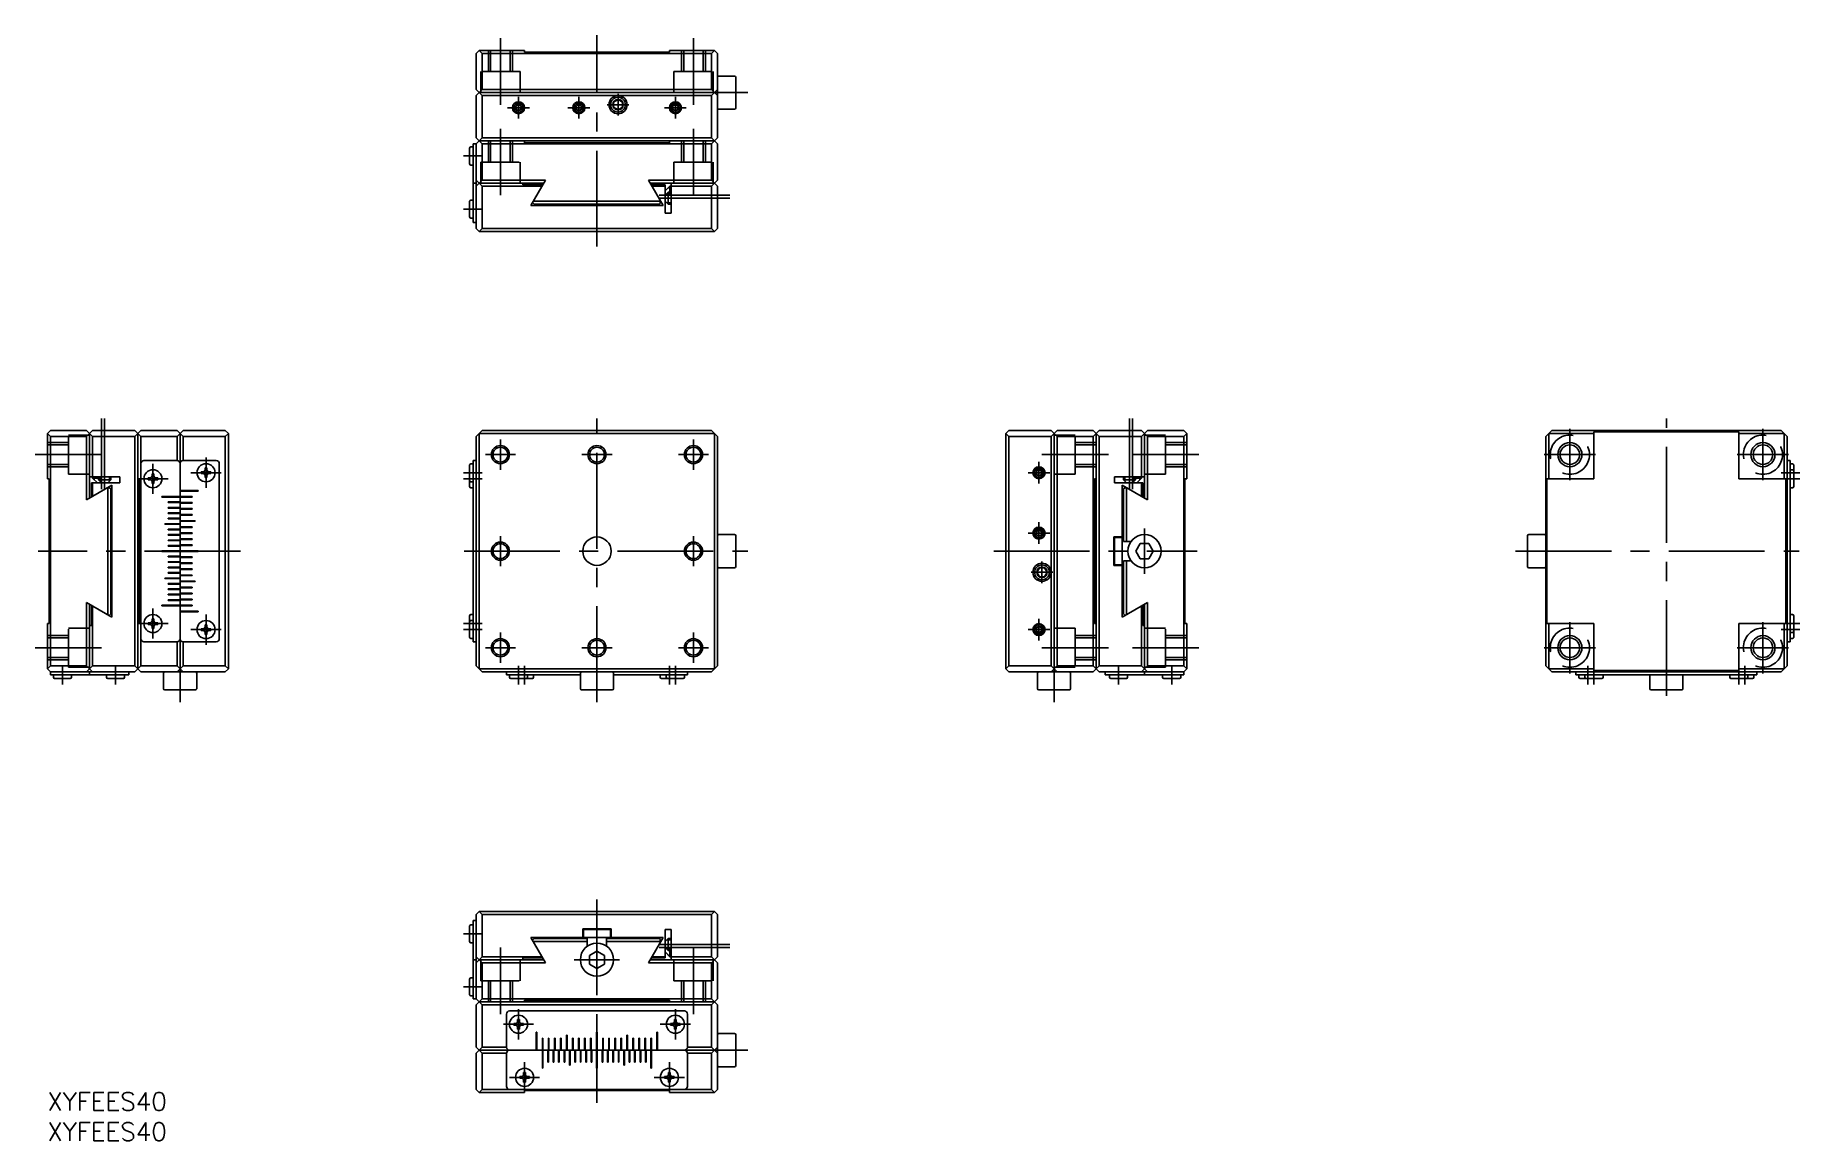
# Model space of a CAD drawing. Extents: x -2 to 290, y -8 to 175.
import ezdxf

# ---------------------------------------------------------------- set-up
doc = ezdxf.new("R2010")
doc.units = 0
doc.header["$LTSCALE"] = 0.5
doc.linetypes.add('CENTER', pattern=[50.8, 31.75, -6.35, 6.35, -6.35])
doc.linetypes.add('DASHED', pattern=[19.05, 12.7, -6.35])
for name, color, linetype in [('MSM_CENTER', 1, 'CENTER'), ('MSM_CONTINUOUS', 7, 'CONTINUOUS'), ('MSM_DASHED', 4, 'DASHED'), ('MSM_NARROW', 5, 'CONTINUOUS'), ('MSM_PART_NUMBER', 7, 'CONTINUOUS')]:
    doc.layers.add(name, color=color, linetype=linetype)
doc.styles.get("Standard").update_dxf_attribs({"font": 'txt.shx', "height": 3, "bigfont": 'bigfont.shx'})

# ---------------------------------------------------------------- blocks, each defined once
blk = doc.blocks.new('*U66')
at = {"layer": 'MSM_PART_NUMBER'}
blk.add_text('XYFEES40', height=3, dxfattribs=at).set_placement((0, -3))
blk = doc.blocks.new('*U67')
at = {"layer": 'MSM_PART_NUMBER'}
blk.add_text('XYFEES40', height=3, dxfattribs=at).set_placement((0, -8))

msp = doc.modelspace()

# ---------------------------------------------------------------- linework, layer by layer
at = {"layer": 'MSM_CENTER'}
for p, q in [((75.1, 163.71), (75.1, 174.71)), ((91.1, 140.21), (91.1, 175.21)), ((107.1, 163.71), (107.1, 174.71)), ((78.1, 161.41), (78.1, 165.01)), ((88.1, 161.41), (88.1, 165.01)), ((94.6, 161.91), (94.6, 165.51)), ((104.1, 161.41), (104.1, 165.01)), ((116.1, 165.71), (109.1, 165.71)), ((79.9, 163.21), (76.3, 163.21)), ((89.9, 163.21), (86.3, 163.21)), ((96.4, 163.71), (92.8, 163.71)), ((105.9, 163.21), (102.3, 163.21)), ((75.1, 159.71), (75.1, 148.71)), ((107.1, 148.71), (107.1, 159.71)), ((69, 155.21), (72.1, 155.21)), ((69, 146.41), (72.1, 146.41)), ((101.4, 148.71), (113.1, 148.71)), ((113.1, 148.21), (101.4, 148.21)), ((9, 100.01), (9, 111.71)), ((9.5, 111.71), (9.5, 100.01)), ((91.1, 64.71), (91.1, 111.71)), ((179.37, 111.71), (179.37, 100.01)), ((179.87, 100.01), (179.87, 111.71)), ((268.37, 65.71), (268.37, 111.71)), ((252.37, 109.96), (252.37, 101.46)), ((284.37, 109.96), (284.37, 101.46)), ((9, 105.71), (-2, 105.71)), ((77.6, 105.71), (72.6, 105.71)), ((75.1, 108.21), (75.1, 103.21)), ((93.6, 105.71), (88.6, 105.71)), ((109.6, 105.71), (104.6, 105.71)), ((107.1, 108.21), (107.1, 103.21)), ((164.87, 105.71), (175.87, 105.71)), ((179.87, 105.71), (190.87, 105.71)), ((248.12, 105.71), (256.62, 105.71)), ((280.12, 105.71), (288.62, 105.71)), ((17.5, 99.21), (17.5, 104.21)), ((28.8, 102.71), (23.8, 102.71)), ((26.3, 100.21), (26.3, 105.21)), ((69, 102.71), (72.1, 102.71)), ((162.57, 102.71), (166.17, 102.71)), ((164.37, 100.91), (164.37, 104.51)), ((290.47, 102.71), (287.37, 102.71)), ((20, 101.71), (15, 101.71)), ((69, 101.71), (72.1, 101.71)), ((290.47, 101.71), (287.37, 101.71)), ((164.37, 90.91), (164.37, 94.51)), ((75.1, 92.21), (75.1, 87.21)), ((107.1, 92.21), (107.1, 87.21)), ((162.57, 92.71), (166.17, 92.71)), ((181.87, 93.46), (181.87, 85.96)), ((32, 89.71), (-1.5, 89.71)), ((69.1, 89.71), (116.1, 89.71)), ((156.87, 89.71), (190.57, 89.71)), ((164.87, 84.41), (164.87, 88.01)), ((243.37, 89.71), (290.37, 89.71)), ((163.07, 86.21), (166.67, 86.21)), ((17.5, 75.21), (17.5, 80.21)), ((26.3, 74.21), (26.3, 79.21)), ((20, 77.71), (15, 77.71)), ((28.8, 76.71), (23.8, 76.71)), ((69, 77.71), (72.1, 77.71)), ((69, 76.71), (72.1, 76.71)), ((75.1, 76.21), (75.1, 71.21)), ((107.1, 76.21), (107.1, 71.21)), ((162.57, 76.71), (166.17, 76.71)), ((164.37, 74.91), (164.37, 78.51)), ((252.37, 77.96), (252.37, 69.46)), ((284.37, 77.96), (284.37, 69.46)), ((290.47, 77.71), (287.37, 77.71)), ((290.47, 76.71), (287.37, 76.71)), ((-2, 73.71), (9, 73.71)), ((77.6, 73.71), (72.6, 73.71)), ((93.6, 73.71), (88.6, 73.71)), ((109.6, 73.71), (104.6, 73.71)), ((164.87, 73.71), (175.87, 73.71)), ((190.87, 73.71), (179.87, 73.71)), ((248.12, 73.71), (256.62, 73.71)), ((280.12, 73.71), (288.62, 73.71)), ((2.5, 67.61), (2.5, 70.71)), ((11.3, 67.61), (11.3, 70.71)), ((22, 71.71), (22, 64.71)), ((78.1, 67.61), (78.1, 70.71)), ((79.1, 67.61), (79.1, 70.71)), ((103.1, 67.61), (103.1, 70.71)), ((104.1, 67.61), (104.1, 70.71)), ((166.87, 64.71), (166.87, 71.71)), ((177.57, 67.61), (177.57, 70.71)), ((186.37, 67.61), (186.37, 70.71)), ((255.37, 67.61), (255.37, 70.71)), ((256.37, 67.61), (256.37, 70.71)), ((280.37, 67.61), (280.37, 70.71)), ((281.37, 67.61), (281.37, 70.71)), ((91.1, 32), (91.1, -1.7)), ((69, 26.3), (72.1, 26.3)), ((75.1, 13), (75.1, 24)), ((113.1, 24.5), (101.4, 24.5)), ((101.4, 24), (113.1, 24)), ((107.1, 24), (107.1, 13)), ((94.85, 22), (87.35, 22)), ((69, 17.5), (72.1, 17.5)), ((78.1, 13.8), (78.1, 8.8)), ((104.1, 13.8), (104.1, 8.8)), ((80.6, 11.3), (75.6, 11.3)), ((106.6, 11.3), (101.6, 11.3)), ((109.1, 7), (116.1, 7)), ((79.1, 5), (79.1, 0)), ((103.1, 5), (103.1, 0)), ((81.6, 2.5), (76.6, 2.5)), ((105.6, 2.5), (100.6, 2.5))]:
    msp.add_line(p, q, dxfattribs=at)
at = {"layer": 'MSM_CONTINUOUS'}
for p, q in [((71.6, 172.71), (71.1, 172.21)), ((71.6, 172.71), (79.1, 172.71)), ((71.6, 172.71), (72.1, 172.21)), ((79.1, 172.71), (79.1, 172.41)), ((103.1, 172.41), (103.1, 172.71)), ((103.1, 172.71), (110.6, 172.71)), ((110.6, 172.71), (110.1, 172.21)), ((111.1, 172.21), (110.6, 172.71)), ((71.1, 166.21), (71.1, 172.21)), ((72.1, 166.21), (72.1, 172.21)), ((72.1, 172.21), (110.1, 172.21)), ((103.1, 172.41), (79.1, 172.41)), ((110.1, 166.21), (110.1, 172.21)), ((111.1, 172.21), (111.1, 158.21)), ((113.9, 168.46), (111.3, 168.46)), ((114.1, 168.26), (114.1, 163.16)), ((72.1, 166.21), (71.1, 165.21)), ((71.1, 166.21), (72.1, 165.21)), ((71.1, 158.21), (71.1, 165.21)), ((71.6, 165.71), (110.6, 165.71)), ((72.1, 166.21), (110.1, 166.21)), ((72.1, 165.21), (110.1, 165.21)), ((72.1, 158.21), (72.1, 165.21)), ((93.85, 164.14), (94.6, 164.58)), ((93.85, 163.28), (93.85, 164.14)), ((94.6, 164.58), (95.35, 164.14)), ((95.35, 164.14), (95.35, 163.28)), ((110.1, 166.21), (111.1, 165.21)), ((111.1, 166.21), (110.1, 165.21)), ((110.1, 158.21), (110.1, 165.21)), ((77.65, 163.47), (78.1, 163.73)), ((77.65, 162.95), (77.65, 163.47)), ((78.1, 162.69), (77.65, 162.95)), ((78.1, 163.73), (78.55, 163.47)), ((78.55, 162.95), (78.1, 162.69)), ((78.55, 163.47), (78.55, 162.95)), ((87.65, 163.47), (88.1, 163.73)), ((87.65, 162.95), (87.65, 163.47)), ((88.1, 162.69), (87.65, 162.95)), ((88.1, 163.73), (88.55, 163.47)), ((88.55, 162.95), (88.1, 162.69)), ((88.55, 163.47), (88.55, 162.95)), ((94.6, 162.85), (93.85, 163.28)), ((95.35, 163.28), (94.6, 162.85)), ((103.65, 163.47), (104.1, 163.73)), ((103.65, 162.95), (103.65, 163.47)), ((104.1, 162.69), (103.65, 162.95)), ((104.1, 163.73), (104.55, 163.47)), ((104.55, 162.95), (104.1, 162.69)), ((104.55, 163.47), (104.55, 162.95)), ((111.3, 162.96), (113.9, 162.96)), ((72.1, 158.21), (71.1, 157.21)), ((71.1, 158.21), (72.1, 157.21)), ((72.1, 158.21), (110.1, 158.21)), ((110.1, 158.21), (111.1, 157.21)), ((110.1, 157.21), (111.1, 158.21)), ((70, 156.51), (70, 153.91)), ((70.2, 156.71), (70.6, 156.71)), ((71.1, 157.21), (70.6, 157.21)), ((70.6, 144.21), (70.6, 157.21)), ((71.1, 157.21), (71.1, 143.21)), ((110.6, 157.71), (71.6, 157.71)), ((110.1, 157.21), (72.1, 157.21)), ((72.1, 151.21), (72.1, 157.21)), ((79.1, 157.41), (79.1, 157.71)), ((79.1, 157.41), (103.1, 157.41)), ((103.1, 157.71), (103.1, 157.41)), ((110.1, 151.21), (110.1, 157.21)), ((111.1, 151.21), (111.1, 157.21)), ((70.6, 153.71), (70.2, 153.71)), ((70.6, 150.71), (71.1, 150.71)), ((71.1, 150.21), (72.1, 151.21)), ((72.1, 150.21), (71.1, 151.21)), ((82.29, 150.71), (71.6, 150.71)), ((72.1, 151.21), (82.57, 151.21)), ((72.1, 143.21), (72.1, 150.21)), ((72.1, 150.21), (82, 150.21)), ((78.8, 150.41), (78.8, 150.71)), ((82.11, 150.41), (78.8, 150.41)), ((80.15, 147.01), (82.57, 151.21)), ((99.63, 151.21), (102.05, 147.01)), ((110.1, 151.21), (99.63, 151.21)), ((110.6, 150.71), (99.91, 150.71)), ((102.4, 150.41), (100.09, 150.41)), ((102.4, 150.21), (100.2, 150.21)), ((102.4, 145.71), (102.4, 150.41)), ((102.4, 149.41), (103.2, 150.21)), ((102.4, 148.71), (102.9, 149.21)), ((102.9, 149.21), (103.4, 149.21)), ((102.9, 147.21), (102.9, 149.21)), ((103.2, 149.21), (103.2, 150.21)), ((110.1, 150.21), (103.2, 150.21)), ((103.4, 150.71), (103.4, 145.71)), ((110.1, 151.21), (111.1, 150.21)), ((111.1, 151.21), (110.1, 150.21)), ((110.1, 143.21), (110.1, 150.21)), ((111.1, 143.21), (111.1, 150.21)), ((70, 147.71), (70, 145.11)), ((70.2, 147.91), (70.6, 147.91)), ((102.05, 147.01), (80.15, 147.01)), ((80.42, 147.49), (80.7, 147.21)), ((101.63, 147.71), (80.56, 147.71)), ((80.7, 147.21), (101.5, 147.21)), ((88.1, 147.01), (88.1, 147.21)), ((94.1, 147.21), (94.1, 147.01)), ((101.5, 147.21), (101.64, 147.73)), ((102.9, 147.21), (102.4, 147.71)), ((103.4, 147.21), (102.9, 147.21)), ((70.6, 144.91), (70.2, 144.91)), ((70.6, 144.21), (71.1, 144.21)), ((103.4, 145.71), (102.4, 145.71)), ((71.1, 143.21), (71.6, 142.71)), ((72.1, 143.21), (71.6, 142.71)), ((71.6, 142.71), (110.6, 142.71)), ((110.1, 143.21), (72.1, 143.21)), ((110.1, 143.21), (110.6, 142.71)), ((110.6, 142.71), (111.1, 143.21)), ((0, 109.21), (0.5, 109.71)), ((0.5, 108.71), (0, 109.21)), ((0, 109.21), (0, 101.71)), ((6.5, 109.71), (0.5, 109.71)), ((6.5, 108.71), (0.5, 108.71)), ((0.5, 108.71), (0.5, 70.71)), ((6.5, 108.71), (7.5, 109.71)), ((6.5, 109.71), (7.5, 108.71)), ((6.5, 108.71), (6.5, 98.24)), ((7, 109.21), (7, 98.53)), ((14.5, 109.71), (7.5, 109.71)), ((14.5, 108.71), (7.5, 108.71)), ((7.5, 108.71), (7.5, 101.81)), ((15.5, 108.71), (14.5, 109.71)), ((14.5, 108.71), (15.5, 109.71)), ((14.5, 108.71), (14.5, 70.71)), ((15, 70.21), (15, 109.21)), ((15.5, 109.71), (21.5, 109.71)), ((15.5, 70.71), (15.5, 108.71)), ((21.5, 108.71), (15.5, 108.71)), ((22.5, 108.71), (21.5, 109.71)), ((22.5, 109.71), (21.5, 108.71)), ((21.5, 108.71), (21.5, 104.71)), ((22, 109.21), (22, 70.21)), ((22.5, 109.71), (29.5, 109.71)), ((22.5, 108.71), (22.5, 104.71)), ((29.5, 108.71), (22.5, 108.71)), ((29.5, 109.71), (30, 109.21)), ((30, 109.21), (29.5, 108.71)), ((29.5, 108.71), (29.5, 70.71)), ((30, 109.21), (30, 70.21)), ((72.1, 109.71), (71.1, 108.71)), ((71.1, 70.71), (71.1, 108.71)), ((71.6, 109.21), (110.6, 109.21)), ((71.6, 70.21), (71.6, 109.21)), ((72.1, 109.71), (110.1, 109.71)), ((110.1, 109.71), (111.1, 108.71)), ((110.6, 109.21), (110.6, 70.21)), ((111.1, 108.71), (111.1, 70.71)), ((159.37, 109.71), (158.87, 109.21)), ((158.87, 70.21), (158.87, 109.21)), ((159.37, 108.71), (158.87, 109.21)), ((159.37, 109.71), (166.37, 109.71)), ((159.37, 108.71), (166.37, 108.71)), ((159.37, 108.71), (159.37, 70.71)), ((167.37, 108.71), (166.37, 109.71)), ((167.37, 109.71), (166.37, 108.71)), ((166.37, 108.71), (166.37, 70.71)), ((166.87, 109.21), (166.87, 70.21)), ((167.37, 109.71), (173.37, 109.71)), ((167.37, 108.71), (167.37, 70.71)), ((167.37, 108.71), (173.37, 108.71)), ((174.37, 108.71), (173.37, 109.71)), ((174.37, 109.71), (173.37, 108.71)), ((173.37, 108.71), (173.37, 70.71)), ((173.87, 70.21), (173.87, 109.21)), ((174.37, 109.71), (181.37, 109.71)), ((174.37, 108.71), (181.37, 108.71)), ((174.37, 108.71), (174.37, 70.71)), ((182.37, 108.71), (181.37, 109.71)), ((182.37, 109.71), (181.37, 108.71)), ((181.37, 108.71), (181.37, 101.81)), ((181.87, 109.21), (181.87, 98.53)), ((182.37, 109.71), (188.37, 109.71)), ((182.37, 108.71), (188.37, 108.71)), ((182.37, 108.71), (182.37, 98.24)), ((188.87, 109.21), (188.37, 109.71)), ((188.87, 109.21), (188.37, 108.71)), ((188.37, 108.71), (188.37, 70.71)), ((188.87, 109.21), (188.87, 101.71)), ((248.37, 108.71), (249.37, 109.71)), ((248.37, 70.71), (248.37, 108.71)), ((248.87, 109.21), (256.37, 109.21)), ((248.87, 101.71), (248.87, 109.21)), ((249.37, 109.71), (287.37, 109.71)), ((256.37, 109.51), (280.37, 109.51)), ((256.37, 109.51), (256.37, 101.71)), ((280.37, 101.71), (280.37, 109.51)), ((280.37, 109.21), (287.87, 109.21)), ((287.37, 109.71), (288.37, 108.71)), ((287.87, 101.71), (287.87, 109.21)), ((288.37, 108.71), (288.37, 70.71)), ((16, 104.71), (21.5, 104.71)), ((17.65, 102.51), (17.35, 102.51)), ((17.35, 102.51), (17.35, 102.16)), ((17.65, 102.51), (17.65, 102.16)), ((22.5, 104.71), (28, 104.71)), ((25.85, 102.86), (25.5, 102.86)), ((25.5, 102.86), (25.5, 102.56)), ((25.85, 102.56), (25.5, 102.56)), ((26.45, 103.51), (26.15, 103.51)), ((26.15, 103.51), (26.15, 103.16)), ((26.45, 103.51), (26.45, 103.16)), ((27.1, 102.86), (26.75, 102.86)), ((27.1, 102.56), (26.75, 102.56)), ((27.1, 102.86), (27.1, 102.56)), ((28.5, 104.21), (28.5, 75.21)), ((70, 100.41), (70, 104.01)), ((70.6, 104.21), (70.2, 104.21)), ((70.6, 104.71), (71.1, 104.71)), ((70.6, 74.71), (70.6, 104.71)), ((163.85, 102.71), (164.11, 103.16)), ((164.11, 102.26), (163.85, 102.71)), ((164.11, 103.16), (164.63, 103.16)), ((164.63, 103.16), (164.89, 102.71)), ((164.89, 102.71), (164.63, 102.26)), ((288.37, 104.71), (288.87, 104.71)), ((288.87, 104.71), (288.87, 74.71)), ((289.27, 104.21), (288.87, 104.21)), ((288.87, 103.21), (289.27, 103.21)), ((289.47, 100.41), (289.47, 104.01)), ((0, 101.71), (0.3, 101.71)), ((0.3, 77.71), (0.3, 101.71)), ((6.5, 98.24), (10.7, 100.66)), ((7, 102.01), (12, 102.01)), ((12, 101.01), (7.3, 101.01)), ((7.3, 101.01), (7.3, 98.7)), ((8.3, 101.01), (7.5, 101.81)), ((8.5, 101.81), (7.5, 101.81)), ((7.5, 101.01), (7.5, 98.81)), ((8.5, 101.51), (8.5, 102.01)), ((9, 101.01), (8.5, 101.51)), ((10.5, 101.51), (8.5, 101.51)), ((10.5, 100.11), (9.99, 100.25)), ((10.5, 101.51), (10, 101.01)), ((10, 100.25), (10, 79.17)), ((10.5, 102.01), (10.5, 101.51)), ((10.5, 79.31), (10.5, 100.11)), ((10.7, 100.66), (10.7, 78.76)), ((12, 102.01), (12, 101.01)), ((15.3, 101.71), (15, 101.71)), ((15.3, 101.71), (15.3, 77.71)), ((17.05, 101.86), (16.7, 101.86)), ((16.7, 101.86), (16.7, 101.56)), ((17.05, 101.56), (16.7, 101.56)), ((17.35, 101.26), (17.35, 100.91)), ((17.65, 100.91), (17.35, 100.91)), ((17.65, 101.26), (17.65, 100.91)), ((18.3, 101.86), (17.95, 101.86)), ((18.3, 101.56), (17.95, 101.56)), ((18.3, 101.86), (18.3, 101.56)), ((25, 99.76), (22, 99.76)), ((22, 99.66), (25, 99.66)), ((25, 99.66), (25, 99.76)), ((26.15, 102.26), (26.15, 101.91)), ((26.45, 101.91), (26.15, 101.91)), ((26.45, 102.26), (26.45, 101.91)), ((70.2, 101.21), (70.6, 101.21)), ((70.2, 100.21), (70.6, 100.21)), ((164.63, 102.26), (164.11, 102.26)), ((173.57, 77.71), (173.57, 101.71)), ((173.87, 101.71), (173.57, 101.71)), ((181.87, 102.01), (176.87, 102.01)), ((176.87, 102.01), (176.87, 101.01)), ((176.87, 101.01), (181.57, 101.01)), ((182.37, 98.24), (178.17, 100.66)), ((178.17, 100.66), (178.17, 78.76)), ((178.37, 102.01), (178.37, 101.51)), ((178.37, 101.51), (178.87, 101.01)), ((178.37, 101.51), (180.37, 101.51)), ((178.37, 100.11), (178.88, 100.25)), ((178.37, 91.31), (178.37, 100.11)), ((178.87, 100.26), (178.87, 91.31)), ((179.87, 101.01), (180.37, 101.51)), ((180.37, 101.51), (180.37, 102.01)), ((180.37, 101.81), (181.37, 101.81)), ((180.57, 101.01), (181.37, 101.81)), ((181.37, 101.01), (181.37, 98.81)), ((181.57, 101.01), (181.57, 98.7)), ((188.87, 101.71), (188.57, 101.71)), ((188.57, 77.71), (188.57, 101.71)), ((256.37, 101.71), (248.57, 101.71)), ((248.57, 77.71), (248.57, 101.71)), ((288.17, 101.71), (280.37, 101.71)), ((288.17, 77.71), (288.17, 101.71)), ((288.87, 100.21), (289.27, 100.21)), ((19, 98.66), (19, 98.76)), ((24, 98.76), (19, 98.76)), ((19, 98.66), (24, 98.66)), ((20, 97.86), (22, 97.86)), ((20, 97.76), (20, 97.86)), ((24, 97.76), (20, 97.76)), ((20, 96.96), (22, 96.96)), ((20, 96.86), (20, 96.96)), ((22, 96.86), (20, 96.86)), ((22, 97.66), (24, 97.66)), ((24, 96.76), (22, 96.76)), ((22, 96.66), (24, 96.66)), ((24, 98.66), (24, 98.76)), ((24, 97.66), (24, 97.76)), ((24, 96.66), (24, 96.76)), ((19.5, 94.26), (22, 94.26)), ((19.5, 94.16), (19.5, 94.26)), ((22, 94.16), (19.5, 94.16)), ((20, 96.06), (22, 96.06)), ((20, 95.96), (20, 96.06)), ((22, 95.96), (20, 95.96)), ((20, 95.16), (22, 95.16)), ((20, 95.06), (20, 95.16)), ((22, 95.06), (20, 95.06)), ((24, 95.76), (22, 95.76)), ((22, 95.66), (24, 95.66)), ((24.5, 94.76), (22, 94.76)), ((22, 94.66), (24.5, 94.66)), ((24, 93.76), (22, 93.76)), ((22, 93.66), (24, 93.66)), ((24, 95.66), (24, 95.76)), ((24, 93.66), (24, 93.76)), ((24.5, 94.66), (24.5, 94.76)), ((10.5, 92.71), (10.7, 92.71)), ((20, 93.36), (22, 93.36)), ((20, 93.26), (20, 93.36)), ((22, 93.26), (20, 93.26)), ((20, 92.46), (22, 92.46)), ((20, 92.36), (20, 92.46)), ((22, 92.36), (20, 92.36)), ((20, 91.56), (22, 91.56)), ((20, 91.46), (20, 91.56)), ((22, 91.46), (20, 91.46)), ((24, 92.76), (22, 92.76)), ((22, 92.66), (24, 92.66)), ((24, 91.76), (22, 91.76)), ((22, 91.66), (24, 91.66)), ((24, 90.76), (22, 90.76)), ((24, 92.66), (24, 92.76)), ((24, 91.66), (24, 91.76)), ((24, 90.66), (24, 90.76)), ((113.9, 92.46), (111.3, 92.46)), ((114.1, 92.26), (114.1, 87.16)), ((163.85, 92.71), (164.11, 93.16)), ((164.11, 92.26), (163.85, 92.71)), ((164.11, 93.16), (164.63, 93.16)), ((164.63, 92.26), (164.11, 92.26)), ((164.63, 93.16), (164.89, 92.71)), ((164.89, 92.71), (164.63, 92.26)), ((176.77, 87.36), (176.77, 92.06)), ((176.77, 92.06), (178.17, 92.06)), ((176.77, 90.96), (176.87, 90.96)), ((176.87, 91.96), (178.17, 91.96)), ((176.87, 91.96), (176.87, 87.46)), ((178.37, 92.71), (178.17, 92.71)), ((178.37, 91.31), (179.63, 91.31)), ((181.15, 90.96), (180.43, 89.71)), ((182.59, 90.96), (181.15, 90.96)), ((183.31, 89.71), (182.59, 90.96)), ((245.37, 87.16), (245.37, 92.26)), ((248.17, 92.46), (245.57, 92.46)), ((19, 89.76), (19, 89.66)), ((25, 89.76), (19, 89.76)), ((19, 89.66), (25, 89.66)), ((20, 90.56), (20, 90.66)), ((20, 90.66), (24, 90.66)), ((22, 90.56), (20, 90.56)), ((22, 88.86), (20, 88.86)), ((20, 88.86), (20, 88.76)), ((20, 88.76), (24, 88.76)), ((22, 87.96), (20, 87.96)), ((20, 87.96), (20, 87.86)), ((20, 87.86), (22, 87.86)), ((24, 88.66), (22, 88.66)), ((22, 87.76), (24, 87.76)), ((24, 88.76), (24, 88.66)), ((24, 87.76), (24, 87.66)), ((25, 89.66), (25, 89.76)), ((176.87, 88.46), (176.77, 88.46)), ((178.37, 79.31), (178.37, 88.11)), ((179.63, 88.11), (178.37, 88.11)), ((178.87, 88.11), (178.87, 79.17)), ((180.43, 89.71), (181.15, 88.46)), ((181.15, 88.46), (182.59, 88.46)), ((182.59, 88.46), (183.31, 89.71)), ((10.7, 86.71), (10.5, 86.71)), ((22, 85.26), (19.5, 85.26)), ((19.5, 85.26), (19.5, 85.16)), ((19.5, 85.16), (22, 85.16)), ((22, 87.06), (20, 87.06)), ((20, 87.06), (20, 86.96)), ((20, 86.96), (22, 86.96)), ((22, 86.16), (20, 86.16)), ((20, 86.16), (20, 86.06)), ((20, 86.06), (22, 86.06)), ((24, 87.66), (22, 87.66)), ((22, 86.76), (24, 86.76)), ((24, 86.66), (22, 86.66)), ((22, 85.76), (24, 85.76)), ((24, 85.66), (22, 85.66)), ((24, 86.76), (24, 86.66)), ((24, 85.76), (24, 85.66)), ((111.3, 86.96), (113.9, 86.96)), ((164, 86.21), (164.44, 86.96)), ((164.44, 85.46), (164, 86.21)), ((164.44, 86.96), (165.3, 86.96)), ((165.3, 85.46), (164.44, 85.46)), ((165.3, 86.96), (165.74, 86.21)), ((165.74, 86.21), (165.3, 85.46)), ((176.77, 87.36), (178.17, 87.36)), ((178.17, 87.46), (176.87, 87.46)), ((178.17, 86.71), (178.37, 86.71)), ((245.57, 86.96), (248.17, 86.96)), ((22, 84.36), (20, 84.36)), ((20, 84.36), (20, 84.26)), ((20, 84.26), (22, 84.26)), ((22, 83.46), (20, 83.46)), ((20, 83.46), (20, 83.36)), ((20, 83.36), (22, 83.36)), ((22, 82.56), (20, 82.56)), ((20, 82.56), (20, 82.46)), ((20, 82.46), (22, 82.46)), ((22, 84.76), (24.5, 84.76)), ((24.5, 84.66), (22, 84.66)), ((22, 83.76), (24, 83.76)), ((24, 83.66), (22, 83.66)), ((22, 82.76), (24, 82.76)), ((24, 82.66), (22, 82.66)), ((24, 83.76), (24, 83.66)), ((24, 82.76), (24, 82.66)), ((24.5, 84.76), (24.5, 84.66)), ((10.7, 78.76), (6.5, 81.19)), ((6.5, 70.71), (6.5, 81.19)), ((7, 80.9), (7, 70.21)), ((7.3, 80.72), (7.3, 77.41)), ((7.5, 70.71), (7.5, 80.61)), ((10.22, 79.04), (10.5, 79.31)), ((19, 80.76), (19, 80.66)), ((19, 80.76), (24, 80.76)), ((24, 80.66), (19, 80.66)), ((20, 81.66), (20, 81.56)), ((24, 81.66), (20, 81.66)), ((20, 81.56), (22, 81.56)), ((22, 81.76), (24, 81.76)), ((22, 79.76), (25, 79.76)), ((25, 79.66), (22, 79.66)), ((24, 81.76), (24, 81.66)), ((24, 80.76), (24, 80.66)), ((25, 79.76), (25, 79.66)), ((70, 79.01), (70, 75.41)), ((70.6, 79.21), (70.2, 79.21)), ((178.17, 78.76), (182.37, 81.19)), ((178.65, 79.04), (178.37, 79.31)), ((181.37, 70.71), (181.37, 80.61)), ((181.57, 80.72), (181.57, 77.41)), ((181.87, 80.9), (181.87, 70.21)), ((182.37, 70.71), (182.37, 81.19)), ((289.27, 79.21), (288.87, 79.21)), ((289.47, 79.01), (289.47, 75.41)), ((0, 77.71), (0, 70.21)), ((0, 77.71), (0.3, 77.71)), ((7.3, 77.41), (7, 77.41)), ((15, 77.71), (15.3, 77.71)), ((17.05, 77.86), (16.7, 77.86)), ((16.7, 77.86), (16.7, 77.56)), ((17.05, 77.56), (16.7, 77.56)), ((17.65, 78.51), (17.35, 78.51)), ((17.35, 78.51), (17.35, 78.16)), ((17.35, 77.26), (17.35, 76.91)), ((17.65, 76.91), (17.35, 76.91)), ((17.65, 78.51), (17.65, 78.16)), ((17.65, 77.26), (17.65, 76.91)), ((18.3, 77.86), (17.95, 77.86)), ((18.3, 77.56), (17.95, 77.56)), ((18.3, 77.86), (18.3, 77.56)), ((25.85, 76.86), (25.5, 76.86)), ((25.5, 76.86), (25.5, 76.56)), ((25.85, 76.56), (25.5, 76.56)), ((26.45, 77.51), (26.15, 77.51)), ((26.15, 77.51), (26.15, 77.16)), ((26.15, 76.26), (26.15, 75.91)), ((26.45, 77.51), (26.45, 77.16)), ((26.45, 76.26), (26.45, 75.91)), ((27.1, 76.86), (26.75, 76.86)), ((27.1, 76.56), (26.75, 76.56)), ((27.1, 76.86), (27.1, 76.56)), ((70.6, 78.21), (70.2, 78.21)), ((163.85, 76.71), (164.11, 77.16)), ((164.11, 76.26), (163.85, 76.71)), ((164.11, 77.16), (164.63, 77.16)), ((164.63, 76.26), (164.11, 76.26)), ((164.63, 77.16), (164.89, 76.71)), ((164.89, 76.71), (164.63, 76.26)), ((173.57, 77.71), (173.87, 77.71)), ((181.57, 77.41), (181.87, 77.41)), ((188.57, 77.71), (188.87, 77.71)), ((188.87, 77.71), (188.87, 70.21)), ((248.57, 77.71), (256.37, 77.71)), ((248.87, 70.21), (248.87, 77.71)), ((256.37, 77.71), (256.37, 69.91)), ((280.37, 69.91), (280.37, 77.71)), ((280.37, 77.71), (288.17, 77.71)), ((287.87, 70.21), (287.87, 77.71)), ((289.27, 76.21), (288.87, 76.21)), ((21.5, 74.71), (16, 74.71)), ((21.5, 74.71), (21.5, 70.71)), ((22.5, 74.71), (22.5, 70.71)), ((28, 74.71), (22.5, 74.71)), ((26.45, 75.91), (26.15, 75.91)), ((70.2, 75.21), (70.6, 75.21)), ((71.1, 74.71), (70.6, 74.71)), ((288.87, 74.71), (288.37, 74.71)), ((288.87, 75.21), (289.27, 75.21)), ((0, 70.21), (0.5, 70.71)), ((0, 70.21), (0.5, 69.71)), ((6.5, 70.71), (0.5, 70.71)), ((7.5, 69.71), (6.5, 70.71)), ((7.5, 70.71), (6.5, 69.71)), ((14.5, 70.71), (7.5, 70.71)), ((15.5, 70.71), (14.5, 69.71)), ((14.5, 70.71), (15.5, 69.71)), ((21.5, 70.71), (15.5, 70.71)), ((22.5, 70.71), (21.5, 69.71)), ((22.5, 69.71), (21.5, 70.71)), ((29.5, 70.71), (22.5, 70.71)), ((30, 70.21), (29.5, 70.71)), ((29.5, 69.71), (30, 70.21)), ((72.1, 69.71), (71.1, 70.71)), ((110.6, 70.21), (71.6, 70.21)), ((111.1, 70.71), (110.1, 69.71)), ((159.37, 70.71), (158.87, 70.21)), ((158.87, 70.21), (159.37, 69.71)), ((159.37, 70.71), (166.37, 70.71)), ((167.37, 70.71), (166.37, 69.71)), ((167.37, 69.71), (166.37, 70.71)), ((167.37, 70.71), (173.37, 70.71)), ((174.37, 70.71), (173.37, 69.71)), ((174.37, 69.71), (173.37, 70.71)), ((174.37, 70.71), (181.37, 70.71)), ((181.37, 69.71), (182.37, 70.71)), ((181.37, 70.71), (182.37, 69.71)), ((182.37, 70.71), (188.37, 70.71)), ((188.87, 70.21), (188.37, 70.71)), ((188.37, 69.71), (188.87, 70.21)), ((249.37, 69.71), (248.37, 70.71)), ((248.87, 70.21), (256.37, 70.21)), ((280.37, 70.21), (287.87, 70.21)), ((288.37, 70.71), (287.37, 69.71)), ((0.5, 69.71), (0.5, 69.21)), ((0.5, 69.71), (14.5, 69.71)), ((13.5, 69.21), (0.5, 69.21)), ((1, 68.81), (1, 69.21)), ((1.2, 68.61), (3.8, 68.61)), ((4, 69.21), (4, 68.81)), ((7, 69.21), (7, 69.71)), ((9.8, 68.81), (9.8, 69.21)), ((10, 68.61), (12.6, 68.61)), ((12.8, 69.21), (12.8, 68.81)), ((13.5, 69.21), (13.5, 69.71)), ((29.5, 69.71), (15.5, 69.71)), ((19.25, 69.51), (19.25, 66.91)), ((24.75, 66.91), (24.75, 69.51)), ((110.1, 69.71), (72.1, 69.71)), ((76.1, 69.21), (76.1, 69.71)), ((88.35, 69.21), (76.1, 69.21)), ((76.6, 69.21), (76.6, 68.81)), ((80.4, 68.61), (76.8, 68.61)), ((79.6, 68.81), (79.6, 69.21)), ((80.6, 68.81), (80.6, 69.21)), ((88.35, 69.51), (88.35, 66.91)), ((93.85, 66.91), (93.85, 69.51)), ((106.1, 69.21), (93.85, 69.21)), ((101.6, 69.21), (101.6, 68.81)), ((101.8, 68.61), (105.4, 68.61)), ((102.6, 69.21), (102.6, 68.81)), ((105.6, 68.81), (105.6, 69.21)), ((106.1, 69.71), (106.1, 69.21)), ((173.37, 69.71), (159.37, 69.71)), ((164.12, 69.51), (164.12, 66.91)), ((169.62, 66.91), (169.62, 69.51)), ((188.37, 69.71), (174.37, 69.71)), ((175.37, 69.21), (175.37, 69.71)), ((175.37, 69.21), (188.37, 69.21)), ((176.07, 69.21), (176.07, 68.81)), ((178.87, 68.61), (176.27, 68.61)), ((179.07, 68.81), (179.07, 69.21)), ((181.87, 69.21), (181.87, 69.71)), ((184.87, 69.21), (184.87, 68.81)), ((187.67, 68.61), (185.07, 68.61)), ((187.87, 68.81), (187.87, 69.21)), ((188.37, 69.71), (188.37, 69.21)), ((249.37, 69.71), (287.37, 69.71)), ((253.37, 69.21), (253.37, 69.71)), ((253.37, 69.21), (283.37, 69.21)), ((253.87, 69.21), (253.87, 68.81)), ((257.67, 68.61), (254.07, 68.61)), ((254.87, 69.21), (254.87, 68.81)), ((256.37, 69.91), (280.37, 69.91)), ((257.87, 68.81), (257.87, 69.21)), ((265.62, 69.21), (265.62, 66.91)), ((271.12, 66.91), (271.12, 69.21)), ((278.87, 69.21), (278.87, 68.81)), ((282.67, 68.61), (279.07, 68.61)), ((281.87, 68.81), (281.87, 69.21)), ((282.87, 68.81), (282.87, 69.21)), ((283.37, 69.71), (283.37, 69.21)), ((24.55, 66.71), (19.45, 66.71)), ((93.65, 66.71), (88.55, 66.71)), ((169.42, 66.71), (164.32, 66.71)), ((270.92, 66.71), (265.82, 66.71)), ((71.6, 30), (71.1, 29.5)), ((71.1, 15.5), (71.1, 29.5)), ((71.6, 30), (110.6, 30)), ((72.1, 29.5), (71.6, 30)), ((110.1, 29.5), (72.1, 29.5)), ((72.1, 29.5), (72.1, 22.5)), ((110.1, 29.5), (110.6, 30)), ((110.1, 29.5), (110.1, 22.5)), ((111.1, 29.5), (110.6, 30)), ((111.1, 29.5), (111.1, 22.5)), ((70, 25), (70, 27.6)), ((70.6, 27.8), (70.2, 27.8)), ((70.6, 28.5), (70.6, 15.5)), ((70.6, 28.5), (71.1, 28.5)), ((88.75, 27.1), (88.75, 25.7)), ((88.75, 27.1), (93.45, 27.1)), ((88.85, 25.7), (88.85, 27)), ((93.35, 27), (88.85, 27)), ((89.85, 27), (89.85, 27.1)), ((92.35, 27.1), (92.35, 27)), ((93.35, 27), (93.35, 25.7)), ((93.45, 27.1), (93.45, 25.7)), ((103.4, 27), (102.4, 27)), ((102.4, 27), (102.4, 22.3)), ((103.4, 22), (103.4, 27)), ((70.2, 24.8), (70.6, 24.8)), ((102.05, 25.7), (80.15, 25.7)), ((80.15, 25.7), (82.57, 21.5)), ((80.42, 25.22), (80.7, 25.5)), ((89.5, 25), (80.56, 25)), ((80.7, 25.5), (89.5, 25.5)), ((88.1, 25.7), (88.1, 25.5)), ((89.5, 24.24), (89.5, 25.5)), ((91.1, 23.44), (89.85, 22.72)), ((92.35, 22.72), (91.1, 23.44)), ((92.7, 25.5), (101.5, 25.5)), ((92.7, 25.5), (92.7, 24.24)), ((101.64, 25), (92.7, 25)), ((94.1, 25.5), (94.1, 25.7)), ((99.63, 21.5), (102.05, 25.7)), ((101.5, 25.5), (101.64, 24.99)), ((102.9, 25.5), (102.4, 25)), ((102.4, 24), (102.9, 23.5)), ((103.4, 25.5), (102.9, 25.5)), ((102.9, 25.5), (102.9, 23.5)), ((102.9, 23.5), (103.4, 23.5)), ((103.2, 23.5), (103.2, 22.5)), ((70.6, 22), (71.1, 22)), ((71.1, 22.5), (72.1, 21.5)), ((72.1, 22.5), (71.1, 21.5)), ((82.29, 22), (71.6, 22)), ((72.1, 22.5), (82, 22.5)), ((72.1, 21.5), (72.1, 15.5)), ((72.1, 21.5), (82.57, 21.5)), ((82.11, 22.3), (78.8, 22.3)), ((78.8, 22.3), (78.8, 22)), ((89.85, 22.72), (89.85, 21.28)), ((89.85, 21.28), (91.1, 20.56)), ((91.1, 20.56), (92.35, 21.28)), ((92.35, 21.28), (92.35, 22.72)), ((110.1, 21.5), (99.63, 21.5)), ((110.6, 22), (99.91, 22)), ((102.4, 22.3), (100.09, 22.3)), ((102.4, 22.5), (100.2, 22.5)), ((102.4, 23.3), (103.2, 22.5)), ((110.1, 22.5), (103.2, 22.5)), ((110.1, 21.5), (111.1, 22.5)), ((111.1, 21.5), (110.1, 22.5)), ((110.1, 21.5), (110.1, 15.5)), ((111.1, 21.5), (111.1, 15.5)), ((70, 16.2), (70, 18.8)), ((70.6, 19), (70.2, 19)), ((70.2, 16), (70.6, 16)), ((71.1, 15.5), (70.6, 15.5)), ((71.1, 15.5), (72.1, 14.5)), ((71.1, 14.5), (72.1, 15.5)), ((71.6, 15), (110.6, 15)), ((110.1, 15.5), (72.1, 15.5)), ((79.1, 15.3), (103.1, 15.3)), ((79.1, 15.3), (79.1, 15)), ((103.1, 15), (103.1, 15.3)), ((111.1, 15.5), (110.1, 14.5)), ((111.1, 14.5), (110.1, 15.5)), ((71.1, 7.5), (71.1, 14.5)), ((72.1, 14.5), (72.1, 7.5)), ((72.1, 14.5), (110.1, 14.5)), ((76.1, 7.5), (76.1, 13)), ((76.6, 13.5), (105.6, 13.5)), ((77.95, 12.1), (77.95, 11.75)), ((77.95, 12.1), (78.25, 12.1)), ((78.25, 12.1), (78.25, 11.75)), ((103.95, 12.1), (103.95, 11.75)), ((103.95, 12.1), (104.25, 12.1)), ((104.25, 12.1), (104.25, 11.75)), ((106.1, 13), (106.1, 7.5)), ((110.1, 14.5), (110.1, 7.5)), ((111.1, 14.5), (111.1, 0.5)), ((77.3, 11.45), (77.3, 11.15)), ((77.3, 11.45), (77.65, 11.45)), ((77.3, 11.15), (77.65, 11.15)), ((77.95, 10.85), (77.95, 10.5)), ((77.95, 10.5), (78.25, 10.5)), ((78.25, 10.85), (78.25, 10.5)), ((78.55, 11.45), (78.9, 11.45)), ((78.55, 11.15), (78.9, 11.15)), ((78.9, 11.45), (78.9, 11.15)), ((81.15, 10), (81.05, 10)), ((81.05, 10), (81.05, 7)), ((81.15, 7), (81.15, 10)), ((82.15, 9), (82.05, 9)), ((82.05, 9), (82.05, 4)), ((82.15, 4), (82.15, 9)), ((83.15, 9), (83.05, 9)), ((83.05, 9), (83.05, 5)), ((83.15, 7), (83.15, 9)), ((84.15, 9), (84.05, 9)), ((84.05, 9), (84.05, 7)), ((84.15, 7), (84.15, 9)), ((85.15, 9), (85.05, 9)), ((85.05, 9), (85.05, 7)), ((85.15, 7), (85.15, 9)), ((86.15, 9.5), (86.05, 9.5)), ((86.05, 9.5), (86.05, 7)), ((86.15, 7), (86.15, 9.5)), ((87.15, 9), (87.05, 9)), ((87.05, 9), (87.05, 7)), ((87.15, 7), (87.15, 9)), ((88.15, 9), (88.05, 9)), ((88.05, 9), (88.05, 7)), ((88.15, 7), (88.15, 9)), ((89.15, 9), (89.05, 9)), ((89.05, 9), (89.05, 7)), ((89.15, 7), (89.15, 9)), ((90.15, 9), (90.05, 9)), ((90.05, 9), (90.05, 7)), ((90.15, 5), (90.15, 9)), ((91.15, 10), (91.05, 10)), ((91.05, 10), (91.05, 4)), ((91.15, 4), (91.15, 10)), ((92.05, 9), (92.15, 9)), ((92.05, 5), (92.05, 9)), ((92.15, 9), (92.15, 7)), ((93.05, 9), (93.15, 9)), ((93.05, 7), (93.05, 9)), ((93.15, 9), (93.15, 7)), ((94.05, 9), (94.15, 9)), ((94.05, 7), (94.05, 9)), ((94.15, 9), (94.15, 7)), ((95.05, 9), (95.15, 9)), ((95.05, 7), (95.05, 9)), ((95.15, 9), (95.15, 7)), ((96.05, 9.5), (96.15, 9.5)), ((96.05, 7), (96.05, 9.5)), ((96.15, 9.5), (96.15, 7)), ((97.05, 9), (97.15, 9)), ((97.05, 7), (97.05, 9)), ((97.15, 9), (97.15, 7)), ((98.05, 9), (98.15, 9)), ((98.05, 7), (98.05, 9)), ((98.15, 9), (98.15, 7)), ((99.05, 9), (99.15, 9)), ((99.05, 7), (99.05, 9)), ((99.15, 9), (99.15, 5)), ((100.05, 9), (100.15, 9)), ((100.05, 4), (100.05, 9)), ((100.15, 9), (100.15, 4)), ((101.05, 10), (101.15, 10)), ((101.05, 7), (101.05, 10)), ((101.15, 10), (101.15, 7)), ((103.3, 11.45), (103.3, 11.15)), ((103.3, 11.45), (103.65, 11.45)), ((103.3, 11.15), (103.65, 11.15)), ((103.95, 10.85), (103.95, 10.5)), ((103.95, 10.5), (104.25, 10.5)), ((104.25, 10.85), (104.25, 10.5)), ((104.55, 11.45), (104.9, 11.45)), ((104.55, 11.15), (104.9, 11.15)), ((104.9, 11.45), (104.9, 11.15)), ((113.9, 9.75), (111.3, 9.75)), ((114.1, 9.55), (114.1, 4.45)), ((72.1, 7.5), (71.1, 6.5)), ((71.1, 7.5), (72.1, 6.5)), ((71.1, 0.5), (71.1, 6.5)), ((71.6, 7), (110.6, 7)), ((72.1, 7.5), (76.1, 7.5)), ((72.1, 6.5), (76.1, 6.5)), ((72.1, 6.5), (72.1, 0.5)), ((76.1, 1), (76.1, 6.5)), ((82.95, 5), (82.95, 7)), ((83.85, 5), (83.85, 7)), ((83.95, 7), (83.95, 5)), ((84.75, 5), (84.75, 7)), ((84.85, 7), (84.85, 5)), ((85.65, 5), (85.65, 7)), ((85.75, 7), (85.75, 5)), ((86.55, 4.5), (86.55, 7)), ((86.65, 7), (86.65, 4.5)), ((87.45, 5), (87.45, 7)), ((87.55, 7), (87.55, 5)), ((88.35, 5), (88.35, 7)), ((88.45, 7), (88.45, 5)), ((89.25, 5), (89.25, 7)), ((89.35, 7), (89.35, 5)), ((90.25, 7), (90.25, 5)), ((91.95, 7), (91.95, 5)), ((92.85, 7), (92.85, 5)), ((92.95, 5), (92.95, 7)), ((93.75, 7), (93.75, 5)), ((93.85, 5), (93.85, 7)), ((94.65, 7), (94.65, 5)), ((94.75, 5), (94.75, 7)), ((95.55, 7), (95.55, 4.5)), ((95.65, 4.5), (95.65, 7)), ((96.45, 7), (96.45, 5)), ((96.55, 5), (96.55, 7)), ((97.35, 7), (97.35, 5)), ((97.45, 5), (97.45, 7)), ((98.25, 7), (98.25, 5)), ((98.35, 5), (98.35, 7)), ((99.25, 5), (99.25, 7)), ((106.1, 7.5), (110.1, 7.5)), ((106.1, 6.5), (110.1, 6.5)), ((106.1, 6.5), (106.1, 1)), ((110.1, 7.5), (111.1, 6.5)), ((111.1, 7.5), (110.1, 6.5)), ((110.1, 6.5), (110.1, 0.5)), ((78.95, 3.3), (78.95, 2.95)), ((78.95, 3.3), (79.25, 3.3)), ((79.25, 3.3), (79.25, 2.95)), ((82.15, 4), (82.05, 4)), ((83.05, 5), (82.95, 5)), ((83.95, 5), (83.85, 5)), ((84.85, 5), (84.75, 5)), ((85.75, 5), (85.65, 5)), ((86.65, 4.5), (86.55, 4.5)), ((87.55, 5), (87.45, 5)), ((88.45, 5), (88.35, 5)), ((89.35, 5), (89.25, 5)), ((90.25, 5), (90.15, 5)), ((91.05, 4), (91.15, 4)), ((91.95, 5), (92.05, 5)), ((92.85, 5), (92.95, 5)), ((93.75, 5), (93.85, 5)), ((94.65, 5), (94.75, 5)), ((95.55, 4.5), (95.65, 4.5)), ((96.45, 5), (96.55, 5)), ((97.35, 5), (97.45, 5)), ((98.25, 5), (98.35, 5)), ((99.15, 5), (99.25, 5)), ((100.05, 4), (100.15, 4)), ((102.95, 3.3), (102.95, 2.95)), ((102.95, 3.3), (103.25, 3.3)), ((103.25, 3.3), (103.25, 2.95)), ((111.3, 4.25), (113.9, 4.25)), ((71.1, 0.5), (71.6, 0)), ((72.1, 0.5), (71.6, 0)), ((110.1, 0.5), (72.1, 0.5)), ((78.3, 2.65), (78.3, 2.35)), ((78.3, 2.65), (78.65, 2.65)), ((78.3, 2.35), (78.65, 2.35)), ((78.95, 2.05), (78.95, 1.7)), ((78.95, 1.7), (79.25, 1.7)), ((79.1, 0.3), (103.1, 0.3)), ((79.1, 0.3), (79.1, 0)), ((79.25, 2.05), (79.25, 1.7)), ((79.55, 2.65), (79.9, 2.65)), ((79.55, 2.35), (79.9, 2.35)), ((79.9, 2.65), (79.9, 2.35)), ((102.3, 2.65), (102.3, 2.35)), ((102.3, 2.65), (102.65, 2.65)), ((102.3, 2.35), (102.65, 2.35)), ((102.95, 2.05), (102.95, 1.7)), ((102.95, 1.7), (103.25, 1.7)), ((103.1, 0), (103.1, 0.3)), ((103.25, 2.05), (103.25, 1.7)), ((103.55, 2.65), (103.9, 2.65)), ((103.55, 2.35), (103.9, 2.35)), ((103.9, 2.65), (103.9, 2.35)), ((110.1, 0.5), (110.6, 0)), ((110.6, 0), (111.1, 0.5)), ((79.1, 0), (71.6, 0)), ((110.6, 0), (103.1, 0))]:
    msp.add_line(p, q, dxfattribs=at)
for centre, radius in [((78.1, 163.21), 0.783), ((88.1, 163.21), 0.783), ((94.6, 163.71), 1.23), ((94.6, 163.71), 0.866), ((104.1, 163.21), 0.783), ((78.1, 163.21), 0.52), ((88.1, 163.21), 0.52), ((104.1, 163.21), 0.52), ((75.1, 105.71), 1.23), ((91.1, 105.71), 1.23), ((107.1, 105.71), 1.23), ((252.37, 105.71), 1.62), ((284.37, 105.71), 1.62), ((17.5, 101.71), 1.5), ((26.3, 102.71), 1.5), ((164.37, 102.71), 0.783), ((164.37, 102.71), 0.52), ((75.1, 89.71), 1.23), ((91.1, 89.71), 2.35), ((107.1, 89.71), 1.23), ((164.37, 92.71), 0.783), ((164.37, 92.71), 0.52), ((181.87, 89.71), 2.75), ((164.87, 86.21), 1.23), ((164.87, 86.21), 0.866), ((17.5, 77.71), 1.5), ((26.3, 76.71), 1.5), ((164.37, 76.71), 0.783), ((164.37, 76.71), 0.52), ((75.1, 73.71), 1.23), ((91.1, 73.71), 1.23), ((107.1, 73.71), 1.23), ((252.37, 73.71), 1.62), ((284.37, 73.71), 1.62), ((91.1, 22), 2.75), ((78.1, 11.3), 1.5), ((104.1, 11.3), 1.5), ((79.1, 2.5), 1.5), ((103.1, 2.5), 1.5)]:
    msp.add_circle(centre, radius, dxfattribs=at)
for centre, radius, start, end in [((111.3, 168.26), 0.2, 90, 180), ((113.9, 168.26), 0.2, 0, 90), ((111.3, 163.16), 0.2, 180, 270), ((113.9, 163.16), 0.2, 270, 0), ((70.2, 156.51), 0.2, 90, 180), ((70.2, 153.91), 0.2, 180, 270), ((70.2, 147.71), 0.2, 90, 180), ((70.2, 145.11), 0.2, 180, 270), ((16, 104.21), 0.5, 90, 180), ((21.5, 104.21), 0.5, 0, 90), ((22.5, 104.21), 0.5, 90, 180), ((25.85, 103.16), 0.3, 270, 0), ((25.85, 102.26), 0.3, 0, 90), ((26.75, 103.16), 0.3, 180, 270), ((26.75, 102.26), 0.3, 90, 180), ((28, 104.21), 0.5, 0, 90), ((70.2, 104.01), 0.2, 90, 180), ((289.27, 104.01), 0.2, 0, 90), ((289.27, 103.01), 0.2, 0, 90), ((17.05, 102.16), 0.3, 270, 0), ((17.05, 101.26), 0.3, 0, 90), ((17.95, 102.16), 0.3, 180, 270), ((17.95, 101.26), 0.3, 90, 180), ((70.2, 101.41), 0.2, 180, 270), ((70.2, 100.41), 0.2, 180, 270), ((289.27, 100.41), 0.2, 270, 0), ((111.3, 92.26), 0.2, 90, 180), ((113.9, 92.26), 0.2, 0, 90), ((245.57, 92.26), 0.2, 90, 180), ((248.17, 92.26), 0.2, 0, 90), ((111.3, 87.16), 0.2, 180, 270), ((113.9, 87.16), 0.2, 270, 0), ((245.57, 87.16), 0.2, 180, 270), ((248.17, 87.16), 0.2, 270, 0), ((70.2, 79.01), 0.2, 90, 180), ((289.27, 79.01), 0.2, 0, 90), ((17.05, 78.16), 0.3, 270, 0), ((17.05, 77.26), 0.3, 0, 90), ((17.95, 78.16), 0.3, 180, 270), ((17.95, 77.26), 0.3, 90, 180), ((25.85, 77.16), 0.3, 270, 0), ((25.85, 76.26), 0.3, 0, 90), ((26.75, 77.16), 0.3, 180, 270), ((26.75, 76.26), 0.3, 90, 180), ((70.2, 78.01), 0.2, 90, 180), ((289.27, 76.41), 0.2, 270, 0), ((16, 75.21), 0.5, 180, 270), ((21.5, 75.21), 0.5, 270, 0), ((22.5, 75.21), 0.5, 180, 270), ((28, 75.21), 0.5, 270, 0), ((70.2, 75.41), 0.2, 180, 270), ((289.27, 75.41), 0.2, 270, 0), ((1.2, 68.81), 0.2, 180, 270), ((3.8, 68.81), 0.2, 270, 0), ((10, 68.81), 0.2, 180, 270), ((12.6, 68.81), 0.2, 270, 0), ((19.45, 69.51), 0.2, 90, 180), ((24.55, 69.51), 0.2, 0, 90), ((76.8, 68.81), 0.2, 180, 270), ((79.4, 68.81), 0.2, 270, 0), ((80.4, 68.81), 0.2, 270, 0), ((88.55, 69.51), 0.2, 90, 180), ((93.65, 69.51), 0.2, 0, 90), ((101.8, 68.81), 0.2, 180, 270), ((102.8, 68.81), 0.2, 180, 270), ((105.4, 68.81), 0.2, 270, 0), ((164.32, 69.51), 0.2, 90, 180), ((169.42, 69.51), 0.2, 0, 90), ((176.27, 68.81), 0.2, 180, 270), ((178.87, 68.81), 0.2, 270, 0), ((185.07, 68.81), 0.2, 180, 270), ((187.67, 68.81), 0.2, 270, 0), ((254.07, 68.81), 0.2, 180, 270), ((255.07, 68.81), 0.2, 180, 270), ((257.67, 68.81), 0.2, 270, 0), ((279.07, 68.81), 0.2, 180, 270), ((281.67, 68.81), 0.2, 270, 0), ((282.67, 68.81), 0.2, 270, 0), ((19.45, 66.91), 0.2, 180, 270), ((24.55, 66.91), 0.2, 270, 0), ((88.55, 66.91), 0.2, 180, 270), ((93.65, 66.91), 0.2, 270, 0), ((164.32, 66.91), 0.2, 180, 270), ((169.42, 66.91), 0.2, 270, 0), ((265.82, 66.91), 0.2, 180, 270), ((270.92, 66.91), 0.2, 270, 0), ((70.2, 27.6), 0.2, 90, 180), ((70.2, 25), 0.2, 180, 270), ((70.2, 18.8), 0.2, 90, 180), ((70.2, 16.2), 0.2, 180, 270), ((76.6, 13), 0.5, 90, 180), ((77.65, 11.75), 0.3, 270, 0), ((78.55, 11.75), 0.3, 180, 270), ((103.65, 11.75), 0.3, 270, 0), ((104.55, 11.75), 0.3, 180, 270), ((105.6, 13), 0.5, 0, 90), ((77.65, 10.85), 0.3, 0, 90), ((78.55, 10.85), 0.3, 90, 180), ((103.65, 10.85), 0.3, 0, 90), ((104.55, 10.85), 0.3, 90, 180), ((111.3, 9.55), 0.2, 90, 180), ((113.9, 9.55), 0.2, 0, 90), ((76.6, 7.5), 0.5, 180, 270), ((76.6, 6.5), 0.5, 90, 180), ((105.6, 7.5), 0.5, 270, 0), ((105.6, 6.5), 0.5, 0, 90), ((78.65, 2.95), 0.3, 270, 0), ((79.55, 2.95), 0.3, 180, 270), ((102.65, 2.95), 0.3, 270, 0), ((103.55, 2.95), 0.3, 180, 270), ((111.3, 4.45), 0.2, 180, 270), ((113.9, 4.45), 0.2, 270, 0), ((76.6, 1), 0.5, 180, 270), ((78.65, 2.05), 0.3, 0, 90), ((79.55, 2.05), 0.3, 90, 180), ((102.65, 2.05), 0.3, 0, 90), ((103.55, 2.05), 0.3, 90, 180), ((105.6, 1), 0.5, 270, 0)]:
    msp.add_arc(centre, radius, start, end, dxfattribs=at)
at = {"layer": 'MSM_DASHED'}
for p, q in [((73.1, 172.71), (73.1, 169.21)), ((73.48, 172.71), (73.48, 169.21)), ((76.72, 172.71), (76.72, 169.21)), ((77.1, 172.71), (77.1, 169.21)), ((105.1, 172.71), (105.1, 169.21)), ((105.48, 172.71), (105.48, 169.21)), ((108.72, 172.71), (108.72, 169.21)), ((109.1, 172.71), (109.1, 169.21)), ((78.35, 169.21), (71.85, 169.21)), ((71.85, 165.71), (71.85, 169.21)), ((78.35, 169.21), (78.35, 165.71)), ((103.85, 169.21), (103.85, 165.71)), ((103.85, 169.21), (110.35, 169.21)), ((110.35, 165.71), (110.35, 169.21)), ((73.1, 157.71), (73.1, 154.21)), ((73.48, 157.71), (73.48, 154.21)), ((76.72, 157.71), (76.72, 154.21)), ((77.1, 157.71), (77.1, 154.21)), ((105.1, 157.71), (105.1, 154.21)), ((105.48, 157.71), (105.48, 154.21)), ((108.72, 157.71), (108.72, 154.21)), ((109.1, 157.71), (109.1, 154.21)), ((71.85, 154.21), (71.85, 150.71)), ((71.85, 154.21), (78.35, 154.21)), ((78.35, 150.71), (78.35, 154.21)), ((103.85, 154.21), (103.85, 150.71)), ((103.85, 154.21), (110.35, 154.21)), ((110.35, 150.71), (110.35, 154.21)), ((3.5, 102.46), (3.5, 108.96)), ((7, 108.96), (3.5, 108.96)), ((166.87, 108.96), (170.37, 108.96)), ((170.37, 102.46), (170.37, 108.96)), ((181.87, 108.96), (185.37, 108.96)), ((185.37, 102.46), (185.37, 108.96)), ((0, 107.71), (3.5, 107.71)), ((0, 107.33), (3.5, 107.33)), ((173.87, 107.71), (170.37, 107.71)), ((173.87, 107.33), (170.37, 107.33)), ((188.87, 107.71), (185.37, 107.71)), ((188.87, 107.33), (185.37, 107.33)), ((0, 104.09), (3.5, 104.09)), ((0, 103.71), (3.5, 103.71)), ((3.5, 102.46), (7, 102.46)), ((170.37, 102.46), (166.87, 102.46)), ((173.87, 104.09), (170.37, 104.09)), ((173.87, 103.71), (170.37, 103.71)), ((185.37, 102.46), (181.87, 102.46)), ((188.87, 104.09), (185.37, 104.09)), ((188.87, 103.71), (185.37, 103.71)), ((3.5, 70.46), (3.5, 76.96)), ((7, 76.96), (3.5, 76.96)), ((170.37, 76.96), (166.87, 76.96)), ((170.37, 76.96), (170.37, 70.46)), ((181.87, 76.96), (185.37, 76.96)), ((185.37, 70.46), (185.37, 76.96)), ((0, 75.71), (3.5, 75.71)), ((0, 75.33), (3.5, 75.33)), ((173.87, 75.71), (170.37, 75.71)), ((173.87, 75.33), (170.37, 75.33)), ((188.87, 75.71), (185.37, 75.71)), ((188.87, 75.33), (185.37, 75.33)), ((0, 72.09), (3.5, 72.09)), ((0, 71.71), (3.5, 71.71)), ((3.5, 70.46), (7, 70.46)), ((166.87, 70.46), (170.37, 70.46)), ((173.87, 72.09), (170.37, 72.09)), ((173.87, 71.71), (170.37, 71.71)), ((185.37, 70.46), (181.87, 70.46)), ((188.87, 72.09), (185.37, 72.09)), ((188.87, 71.71), (185.37, 71.71)), ((71.85, 18.5), (71.85, 22)), ((78.35, 22), (78.35, 18.5)), ((103.85, 18.5), (103.85, 22)), ((110.35, 22), (110.35, 18.5)), ((71.85, 18.5), (78.35, 18.5)), ((73.1, 15), (73.1, 18.5)), ((73.48, 15), (73.48, 18.5)), ((76.72, 15), (76.72, 18.5)), ((77.1, 15), (77.1, 18.5)), ((103.85, 18.5), (110.35, 18.5)), ((105.1, 15), (105.1, 18.5)), ((105.48, 15), (105.48, 18.5)), ((108.72, 15), (108.72, 18.5)), ((109.1, 15), (109.1, 18.5))]:
    msp.add_line(p, q, dxfattribs=at)
for centre in [(252.37, 105.71), (284.37, 105.71), (252.37, 73.71), (284.37, 73.71)]:
    msp.add_circle(centre, 3.25, dxfattribs=at)
at = {"layer": 'MSM_NARROW'}
for p, q in [((103.4, 149.94), (102.93, 149.94)), ((103.4, 148.99), (102.68, 148.99)), ((103.4, 147.43), (102.68, 147.43)), ((7.77, 102.01), (7.77, 101.54)), ((8.72, 102.01), (8.72, 101.29)), ((10.28, 102.01), (10.28, 101.29)), ((178.59, 102.01), (178.59, 101.29)), ((180.15, 102.01), (180.15, 101.29)), ((181.1, 102.01), (181.1, 101.54)), ((176.87, 90.72), (176.77, 90.72)), ((176.87, 88.7), (176.77, 88.7)), ((90.09, 27), (90.09, 27.1)), ((92.11, 27), (92.11, 27.1)), ((103.4, 25.28), (102.68, 25.28)), ((103.4, 23.72), (102.68, 23.72)), ((103.4, 22.77), (102.93, 22.77))]:
    msp.add_line(p, q, dxfattribs=at)
for centre, radius in [((78.1, 163.21), 1), ((88.1, 163.21), 1), ((94.6, 163.71), 1.5), ((104.1, 163.21), 1), ((75.1, 105.71), 1.5), ((91.1, 105.71), 1.5), ((107.1, 105.71), 1.5), ((252.37, 105.71), 2), ((284.37, 105.71), 2), ((164.37, 102.71), 1), ((164.37, 92.71), 1), ((75.1, 89.71), 1.5), ((107.1, 89.71), 1.5), ((164.87, 86.21), 1.5), ((164.37, 76.71), 1), ((75.1, 73.71), 1.5), ((91.1, 73.71), 1.5), ((107.1, 73.71), 1.5), ((252.37, 73.71), 2), ((284.37, 73.71), 2)]:
    msp.add_circle(centre, radius, dxfattribs=at)

# ---------------------------------------------------------------- block references
at = {"layer": 'MSM_CONTINUOUS'}
for name in ['*U66', '*U67']:
    msp.add_blockref(name, (0, 0), dxfattribs=at)

doc.saveas('drawing.dxf')
